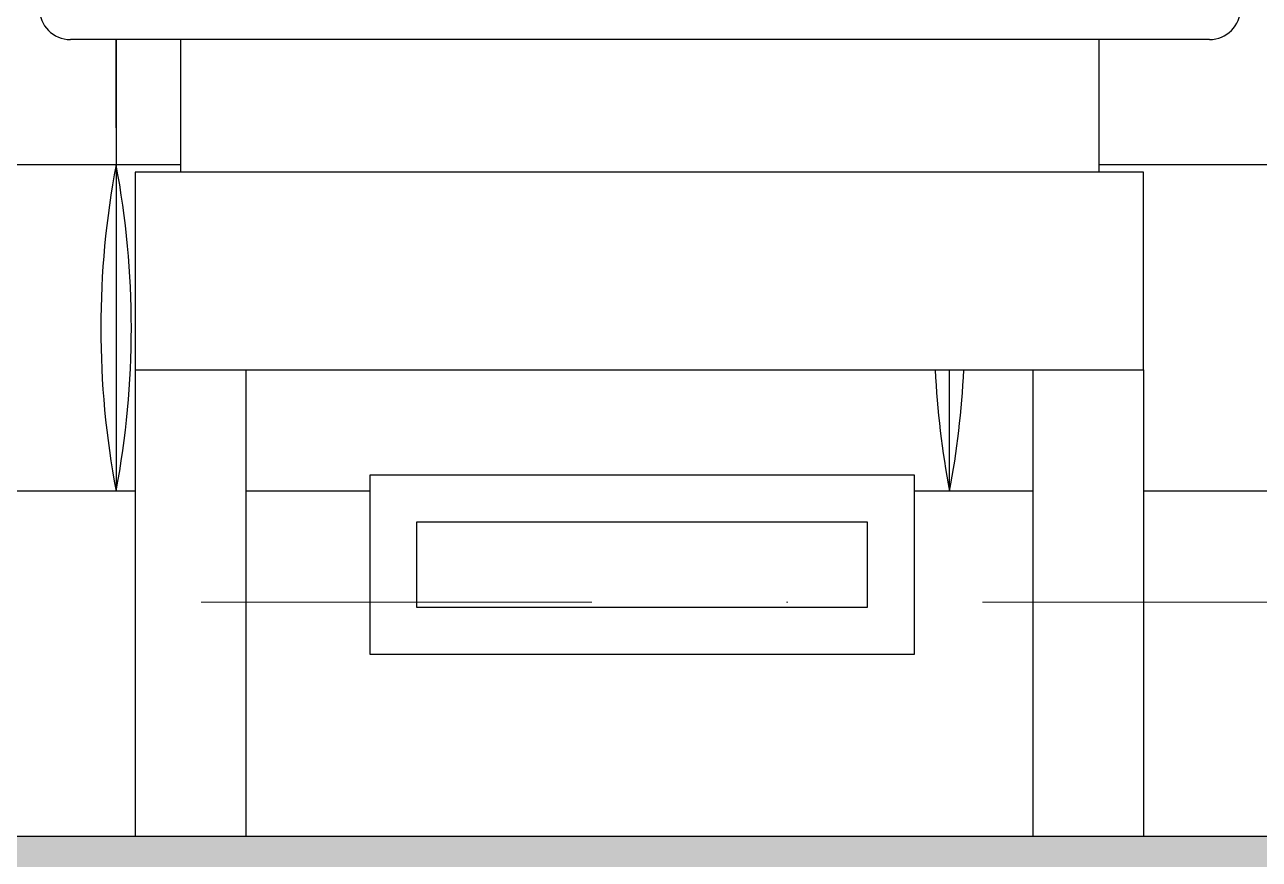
# Model space of a CAD drawing. Header units: millimetres. Extents: x 615730 to 2792744, y 139412 to 597571.
# Drawn here: x 807631 to 808421, y 290580 to 291114 of the extents above; entities that cross this region are included whole.
import ezdxf

# ---------------------------------------------------------------- set-up
doc = ezdxf.new("R2010")
doc.units = ezdxf.units.MM
doc.header["$MEASUREMENT"] = 0
doc.linetypes.add('DASHDOT', pattern=[1, 0.5, -0.25, 0, -0.25])
doc.layers.get('0').update_dxf_attribs({"lineweight": 5})
for name, color, linetype, lineweight in [('5-020', 5, 'Continuous', 15), ('TIM TRUC', 149, 'DASHDOT', 9), ('VLIEU', 250, 'Continuous', 9)]:
    doc.layers.add(name, color=color, linetype=linetype, lineweight=lineweight)
doc.layers.add('NET SO 3', color=251, linetype='Continuous')

# ---------------------------------------------------------------- blocks, each defined once
blk = doc.blocks.new('BAN G')
at = {"linetype": 'Continuous'}
for p, q in [((-7700.89, 5865.04), (-7700.89, 5949.94)), ((-7113.35, 5865.04), (-7113.35, 5949.94)), ((-7700.89, 5869.88), (-8395.37, 5869.88)), ((-6701.93, 5869.88), (-7113.35, 5869.88)), ((-7730.18, 5738.67), (-7730.18, 5440.08)), ((-7659.36, 5738.67), (-7659.36, 5440.08)), ((-7155.69, 5738.67), (-7155.69, 5440.08)), ((-7084.86, 5738.67), (-7084.86, 5440.08)), ((-7730.18, 5660.95), (-8395.3, 5660.95)), ((-7580.1, 5660.95), (-7659.36, 5660.95)), ((-7155.69, 5660.95), (-7231.58, 5660.95)), ((-6702, 5660.95), (-7084.86, 5660.95)), ((-6598.58, 5440.08), (-8988.42, 5440.08))]:
    blk.add_line(p, q, dxfattribs=at)
for points in [[(-7042.79, 5949.94), (-7771.58, 5949.94)], [(-7742.42, 5949.94), (-7742.42, 5660.95)], [(-7742.42, 5893.53), (-7742.42, 5949.94)], [(-7209.08, 5660.95), (-7209.08, 5738.67)]]:
    blk.add_lwpolyline(points, dxfattribs=at)
for points in [[(-7084.86, 5865.04), (-7730.18, 5865.04), (-7730.18, 5738.67), (-7084.86, 5738.67)], [(-7231.58, 5671.26), (-7580.1, 5671.26), (-7580.1, 5556.68), (-7231.58, 5556.68)], [(-7261.58, 5641.26), (-7550.1, 5641.26), (-7550.1, 5586.68), (-7261.58, 5586.68)]]:
    blk.add_lwpolyline(points, close=True, dxfattribs=at)
for centre, radius, start, end in [((-7771.58, 5969.94), 20, 90, 270), ((-7042.79, 5969.94), 20, 270, 90), ((-7188.93, 5765.42), 563.26, 169.31186, 190.68814), ((-8295.9, 5765.42), 563.26, 349.31186, 10.68814), ((-6655.6, 5765.42), 563.26, 182.7221, 190.68814), ((-7762.57, 5765.42), 563.26, 349.31186, 357.2779)]:
    blk.add_arc(centre, radius, start, end, dxfattribs=at)

msp = doc.modelspace()

# ---------------------------------------------------------------- hatches: boundary and pattern name
at = {"layer": 'VLIEU', "ltscale": 10}
h = msp.add_hatch(dxfattribs=at)
h.set_pattern_fill('AR-CONC', color=256, scale=50, style=0)
h.set_pattern_definition([(50, (135388.97, 2621.7), (358.63009, -31.37607), [37.5, -412.5]), (355, (135388.97, 2621.7), (-69.37567, 376.09607), [30, -330]), (100.4514, (135418.85, 2619.07), (289.25469, 344.71977), [31.8701, -350.57106]), (46.1842, (135388.97, 2721.7), (533.62052, -82.7595), [56.25, -618.75]), (96.6356, (135433.44, 2714.8), (467.33135, 487.05894), [47.80514, -525.8565]), (351.1842, (135388.97, 2721.7), (467.33097, 487.0593), [45, -495]), (21, (135438.97, 2696.7), (298.45353, -201.30945), [37.5, -412.5]), (326, (135438.97, 2696.7), (121.65767, 362.57502), [30, -330]), (71.4514, (135463.84, 2679.9), (420.11131, 161.26525), [31.8701, -350.57106]), (37.5, (135388.97, 2621.69), (6.079928, 166.446927), [0, -326, 0, -335, 0, -331.25]), (7.5, (135388.97, 2621.69), (131.53477, 197.205856), [0, -191, 0, -318.5, 0, -126.25]), (327.5, (135277.47, 2621.69), (266.911218, -11.277436), [0, -125, 0, -390, 0, -517.5]), (317.5, (135227.47, 2621.69), (291.593085, 50.05249), [0, -162.5, 0, -259, 0, -367.5])])
h.paths.add_polyline_path([(802545.81, 290144.95), (802545.81, 290294.95), (802845.81, 290294.95), (802845.81, 290444.95), (803145.81, 290444.95), (803145.81, 290594.95), (810645.27, 290594.95), (810645.27, 290744.95), (822945.59, 290744.95), (822945.59, 290144.95)])

# ---------------------------------------------------------------- linework, layer by layer
at = {"layer": '5-020', "color": 1}
msp.add_line((803145.81, 290594.95), (810645.27, 290594.95), dxfattribs=at)
at = {"layer": 'TIM TRUC', "ltscale": 500}
msp.add_line((798742.14, 290744.95), (824132.99, 290744.95), dxfattribs=at)

# ---------------------------------------------------------------- block references
at = {"layer": 'NET SO 3'}
msp.add_blockref('BAN G', (815432.01, 285154.87), dxfattribs=at)

doc.saveas('drawing.dxf')
